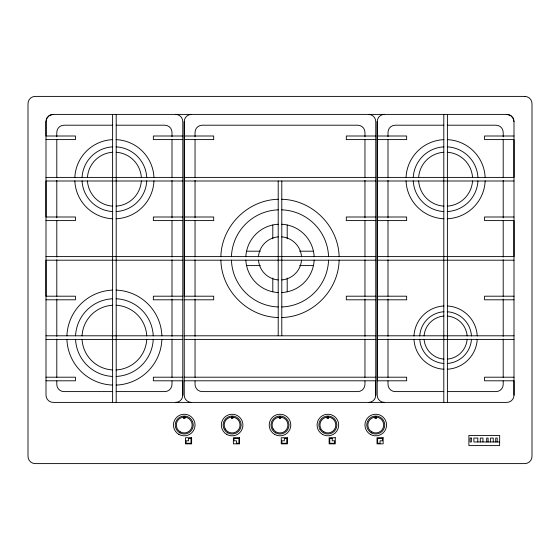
<?xml version="1.0" encoding="UTF-8"?>
<svg xmlns="http://www.w3.org/2000/svg" width="560" height="560" viewBox="0 0 560 560"><rect width="100%" height="100%" fill="white"/><g stroke="black" fill="none" stroke-linecap="round" stroke-linejoin="round"><path stroke-width="0.84" d="M175.602 402.402A7.203 7.203 0 0 0 182.798 395.199L182.798 380.8L153.349 380.8L153.349 377.202L182.798 377.202M191.443 114.401A7.203 7.203 0 0 0 184.24 121.597L184.24 296.198L213.689 296.198L213.689 299.803L184.24 299.803M368.557 402.402A7.203 7.203 0 0 0 375.76 395.199L375.76 380.8L184.24 380.8M384.398 114.401A7.203 7.203 0 0 0 377.202 121.597L377.202 380.8L406.651 380.8L406.651 377.202L377.202 377.202M514.003 395.199L514.003 121.597L513.037 117.999L510.398 115.367L506.8 114.401L53.2 114.401L49.602 115.367L46.963 117.999L45.997 121.597L45.997 395.199A7.203 7.203 0 0 0 53.2 402.402L506.8 402.402A7.203 7.203 0 0 0 514.003 395.199L514.003 380.8L484.554 380.8L484.554 377.202L514.003 377.202M497.154 441.966L497.217 438.053L495.691 438.053L495.754 441.966M499.66 441.966L499.597 445.599L468.881 445.599L468.881 435.456L499.66 435.456L499.66 441.966L473.907 441.966L473.844 438.053L477.813 438.053L477.813 441.966M220.864 256.732C221.515 226.072 247.667 199.92 278.334 199.262M339.136 260.071C338.485 290.731 312.333 316.883 281.666 317.534M112.665 125.202L64.001 125.202A7.203 7.203 0 0 0 56.798 132.398L56.798 136.759M116.137 125.202L164.801 125.202A7.203 7.203 0 0 1 171.997 132.398L171.997 136.759M443.863 125.202L395.199 125.202A7.203 7.203 0 0 0 388.003 132.398L388.003 136.759M447.335 125.202L495.999 125.202A7.203 7.203 0 0 1 503.202 132.398L503.202 136.759M182.798 136.003L153.349 136.003L153.349 139.601L182.798 139.601M184.24 136.003L213.689 136.003L213.689 139.601L184.24 139.601M375.76 136.003L346.311 136.003L346.311 139.601L375.76 139.601M377.202 136.003L406.651 136.003L406.651 139.601L377.202 139.601M514.003 136.003L484.554 136.003L484.554 139.601L514.003 139.601L514.003 177.401L377.202 177.401M45.997 139.601L75.446 139.601L75.446 136.003L45.997 136.003L45.997 121.597A7.203 7.203 0 0 1 53.2 114.401M45.997 177.401L182.798 177.401M184.24 177.401L375.76 177.401M182.798 180.999L45.997 180.999L45.997 217L75.446 217L75.446 220.598L45.997 220.598M184.24 180.999L375.76 180.999M377.202 180.999L514.003 180.999M182.798 217L153.349 217L153.349 220.598L182.798 220.598M184.24 217L213.689 217L213.689 220.598L184.24 220.598M375.76 217L346.311 217L346.311 220.598L375.76 220.598M377.202 217L406.651 217L406.651 220.598L377.202 220.598M514.003 217L484.554 217L484.554 220.598L514.003 220.598L514.003 256.599L377.202 256.599M246.652 251.202L260.351 251.202M299.649 251.202L313.348 251.202M45.997 256.599L182.798 256.599M184.24 256.599L375.76 256.599M182.798 260.197L45.997 260.197L45.997 296.198L75.446 296.198L75.446 299.803L45.997 299.803M184.24 260.197L375.76 260.197M377.202 260.197L514.003 260.197M246.652 265.601L260.351 265.601M299.649 265.601L313.348 265.601M182.798 296.198L153.349 296.198L153.349 299.803L182.798 299.803M375.76 296.198L346.311 296.198L346.311 299.803L375.76 299.803M377.202 296.198L406.651 296.198L406.651 299.803L377.202 299.803M514.003 296.198L484.554 296.198L484.554 299.803L514.003 299.803M45.997 335.797L182.798 335.797M184.24 335.797L375.76 335.797M377.202 335.797L514.003 335.797M45.997 339.402L182.798 339.402M184.24 339.402L375.76 339.402M377.202 339.402L514.003 339.402M45.997 377.202L75.446 377.202L75.446 380.8L45.997 380.8M184.24 377.202L375.76 377.202M112.665 391.601L64.001 391.601A7.203 7.203 0 0 1 56.798 384.398L56.798 380.912M116.137 391.601L164.801 391.601A7.203 7.203 0 0 0 171.997 384.398L171.997 380.912M443.863 391.601L395.199 391.601A7.203 7.203 0 0 1 388.003 384.398L388.003 380.912M447.335 391.601L495.999 391.601A7.203 7.203 0 0 0 503.202 384.398L503.202 380.912M281.666 199.262C312.333 199.92 338.485 226.072 339.136 256.732M278.334 317.534C247.667 316.883 221.515 290.731 220.864 260.071M490.63 441.966L490.567 438.053L493.248 438.053L493.248 441.966M486.738 441.966L486.668 438.053L488.103 438.053L488.103 441.966M480.34 441.966L480.277 438.053L482.958 438.053L482.958 441.966M503.202 139.377L503.202 177.744M503.202 180.355L503.202 217.854M503.202 220.472L503.202 257.089M503.202 259.707L503.202 296.331M503.202 298.949L503.202 336.441M503.202 339.059L503.202 377.426M447.398 114.401L447.398 402.402M443.8 114.401L443.8 402.402M388.003 139.377L388.003 177.744M388.003 180.355L388.003 217.854M388.003 220.472L388.003 257.089M388.003 259.707L388.003 296.331M388.003 298.949L388.003 336.441M388.003 339.059L388.003 377.426M377.202 121.597L377.202 395.199A7.203 7.203 0 0 0 384.398 402.402M375.76 395.199L375.76 121.597A7.203 7.203 0 0 0 368.557 114.401M364.959 136.759L364.959 132.398A7.203 7.203 0 0 0 357.763 125.202L202.237 125.202A7.203 7.203 0 0 0 195.041 132.398L195.041 136.759M364.959 139.377L364.959 177.744M364.959 180.355L364.959 217.854M364.959 220.472L364.959 257.089M364.959 259.707L364.959 296.331M364.959 298.949L364.959 336.441M364.959 339.059L364.959 377.426M364.959 380.912L364.959 384.398A7.203 7.203 0 0 1 357.763 391.601L202.237 391.601A7.203 7.203 0 0 1 195.041 384.398L195.041 380.912M287.203 225.05L287.203 238.756M287.203 278.047L287.203 291.753M281.799 180.999L281.799 335.797M278.201 180.999L278.201 335.797M272.797 225.05L272.797 238.756M272.797 278.047L272.797 291.753M195.041 139.377L195.041 177.744M195.041 180.355L195.041 217.854M195.041 220.472L195.041 257.089M195.041 259.707L195.041 296.331M195.041 298.949L195.041 336.441M195.041 339.059L195.041 377.426M184.24 121.597L184.24 395.199A7.203 7.203 0 0 0 191.443 402.402M182.798 395.199L182.798 121.597A7.203 7.203 0 0 0 175.602 114.401M171.997 139.377L171.997 177.744M171.997 180.355L171.997 217.854M171.997 220.472L171.997 257.089M171.997 259.707L171.997 296.331M171.997 298.949L171.997 336.441M171.997 339.059L171.997 377.426M116.2 114.401L116.2 402.402M112.602 114.401L112.602 402.402M56.798 139.377L56.798 177.744M56.798 180.355L56.798 217.854M56.798 220.472L56.798 257.089M56.798 259.707L56.798 296.331M56.798 298.949L56.798 336.441M56.798 339.059L56.798 377.426M506.8 114.401A7.203 7.203 0 0 1 514.003 121.597M153.965 180.838A39.599 39.599 0 0 1 116.039 218.764M112.756 218.764A39.599 39.599 0 0 1 74.837 180.838M74.837 177.562A39.599 39.599 0 0 1 112.756 139.636M116.039 139.636A39.599 39.599 0 0 1 153.965 177.562M146.755 180.88A32.403 32.403 0 0 1 116.081 211.554M112.721 211.554A32.403 32.403 0 0 1 82.047 180.88M82.047 177.52A32.403 32.403 0 0 1 112.721 146.846M116.081 146.846A32.403 32.403 0 0 1 146.755 177.52M141.351 180.88A26.999 26.999 0 0 1 116.081 206.15M112.721 206.15A26.999 26.999 0 0 1 87.451 180.88M87.451 177.52A26.999 26.999 0 0 1 112.721 152.25M116.081 152.25A26.999 26.999 0 0 1 141.351 177.52M477.953 180.88A32.403 32.403 0 0 1 447.279 211.554M443.919 211.554A32.403 32.403 0 0 1 413.245 180.88M413.245 177.52A32.403 32.403 0 0 1 443.919 146.846M447.279 146.846A32.403 32.403 0 0 1 477.953 177.52M485.163 180.838A39.599 39.599 0 0 1 447.244 218.764M443.961 218.764A39.599 39.599 0 0 1 406.035 180.838M406.035 177.562A39.599 39.599 0 0 1 443.961 139.636M447.244 139.636A39.599 39.599 0 0 1 485.163 177.562M301.532 260.085A21.602 21.602 0 0 1 281.687 279.937M278.313 279.937A21.602 21.602 0 0 1 258.468 260.085M258.468 256.718A21.602 21.602 0 0 1 278.313 236.866M281.687 236.866A21.602 21.602 0 0 1 301.532 256.718M472.549 180.88A26.999 26.999 0 0 1 447.279 206.15M443.919 206.15A26.999 26.999 0 0 1 418.649 180.88M418.649 177.52A26.999 26.999 0 0 1 443.919 152.25M447.279 152.25A26.999 26.999 0 0 1 472.549 177.52M477.239 339.241A31.682 31.682 0 0 1 447.244 369.236M443.954 369.236A31.682 31.682 0 0 1 413.966 339.241M413.966 335.958A31.682 31.682 0 0 1 443.954 305.963M447.244 305.963A31.682 31.682 0 0 1 477.239 335.958M471.471 339.213A25.921 25.921 0 0 1 447.216 363.468M443.982 363.468A25.921 25.921 0 0 1 419.727 339.213M419.727 335.986A25.921 25.921 0 0 1 443.982 311.731M447.216 311.731A25.921 25.921 0 0 1 471.471 335.986M467.131 339.283A21.602 21.602 0 0 1 447.286 359.135M443.919 359.135A21.602 21.602 0 0 1 424.067 339.283M424.067 335.916A21.602 21.602 0 0 1 443.919 316.064M447.286 316.064A21.602 21.602 0 0 1 467.131 335.916M161.889 339.339A47.523 47.523 0 0 1 116.137 385.091M112.665 385.091A47.523 47.523 0 0 1 66.913 339.339M66.913 335.867A47.523 47.523 0 0 1 112.665 290.115M116.137 290.115A47.523 47.523 0 0 1 161.889 335.867M153.244 339.325A38.878 38.878 0 0 1 116.13 376.439M112.672 376.439A38.878 38.878 0 0 1 75.558 339.325M75.558 335.874A38.878 38.878 0 0 1 112.672 298.76M116.13 298.76A38.878 38.878 0 0 1 153.244 335.874M146.755 339.283A32.403 32.403 0 0 1 116.081 369.957M112.721 369.957A32.403 32.403 0 0 1 82.047 339.283M82.047 335.923A32.403 32.403 0 0 1 112.721 305.242M116.081 305.242A32.403 32.403 0 0 1 146.755 335.923M328.573 260.078A48.601 48.601 0 0 1 281.68 306.971M278.32 306.971A48.601 48.601 0 0 1 231.427 260.078M231.427 256.725A48.601 48.601 0 0 1 278.32 209.832M281.68 209.832A48.601 48.601 0 0 1 328.573 256.725M314.16 260.036A34.202 34.202 0 0 1 281.638 292.558M278.362 292.558A34.202 34.202 0 0 1 245.84 260.036M245.84 256.767A34.202 34.202 0 0 1 278.362 224.238M281.638 224.238A34.202 34.202 0 0 1 314.16 256.767M524.797 96.397L35.203 96.397A7.203 7.203 0 0 0 28 103.6L28 456.4A7.203 7.203 0 0 0 35.203 463.603L524.797 463.603A7.203 7.203 0 0 0 532 456.4L532 103.6A7.203 7.203 0 0 0 524.797 96.397M184.961 417.102L183.519 417.102L183.519 418.544L184.961 418.544L184.961 417.102M232.841 417.102L231.399 417.102L231.399 418.544L232.841 418.544L232.841 417.102M280.721 417.102L279.279 417.102L279.279 418.544L280.721 418.544L280.721 417.102M328.601 417.102L327.159 417.102L327.159 418.544L328.601 418.544L328.601 417.102M376.481 417.102L375.039 417.102L375.039 418.544L376.481 418.544L376.481 417.102M191.625 437.745L185.5 437.745L185.5 443.863L191.625 443.863L191.625 437.745M239.505 437.745L233.38 437.745L233.38 443.863L239.505 443.863L239.505 437.745M287.385 437.745L281.26 437.745L281.26 443.863L287.385 443.863L287.385 437.745M335.265 437.745L329.14 437.745L329.14 443.863L335.265 443.863L335.265 437.745M383.145 437.745L377.02 437.745L377.02 443.863L383.145 443.863L383.145 437.745M471.38 438.053L470.05 438.053L470.113 441.966L471.38 441.966L471.38 438.053M191.009 438.361L188.566 438.361L188.566 440.804L186.116 440.804L186.116 443.254L191.009 443.254L191.009 438.361M238.889 438.361L233.996 438.361L233.996 440.804L236.446 440.804L236.446 443.254L238.889 443.254L238.889 438.361M286.769 438.361L284.326 438.361L284.326 440.804L281.876 440.804L281.876 443.254L286.769 443.254L286.769 438.361M332.206 438.361L329.756 438.361L329.756 443.254L334.649 443.254L334.649 440.804L332.206 440.804L332.206 438.361M382.529 438.361L377.636 438.361L377.636 443.254L380.086 443.254L380.086 440.804L382.529 440.804L382.529 438.361M180.278 431.879A7.917 7.917 0 0 0 192.157 425.019A7.917 7.917 0 0 0 180.278 418.166A7.917 7.917 0 0 0 180.278 431.879M179.739 432.817A9.002 9.002 0 0 0 193.242 425.019A9.002 9.002 0 0 0 179.739 417.228A9.002 9.002 0 0 0 179.739 432.817M273.14 428.981A7.917 7.917 0 0 0 286.86 428.981A7.917 7.917 0 0 0 280 417.102A7.917 7.917 0 0 0 273.14 428.981M275.499 432.817A9.002 9.002 0 0 0 289.002 425.019A9.002 9.002 0 0 0 275.499 417.228A9.002 9.002 0 0 0 275.499 432.817M274.603 434.378A10.801 10.801 0 0 0 290.801 425.019A10.801 10.801 0 0 0 274.603 415.667A10.801 10.801 0 0 0 274.603 434.378M178.843 434.378A10.801 10.801 0 0 0 195.041 425.019A10.801 10.801 0 0 0 178.843 415.667A10.801 10.801 0 0 0 178.843 434.378M225.26 428.981A7.917 7.917 0 0 0 238.98 428.981A7.917 7.917 0 0 0 232.12 417.102A7.917 7.917 0 0 0 225.26 428.981M227.619 432.817A9.002 9.002 0 0 0 241.122 425.019A9.002 9.002 0 0 0 227.619 417.228A9.002 9.002 0 0 0 227.619 432.817M226.723 434.378A10.801 10.801 0 0 0 242.921 425.019A10.801 10.801 0 0 0 226.723 415.667A10.801 10.801 0 0 0 226.723 434.378M371.798 431.879A7.917 7.917 0 0 0 383.677 425.019A7.917 7.917 0 0 0 371.798 418.166A7.917 7.917 0 0 0 371.798 431.879M371.259 432.817A9.002 9.002 0 0 0 384.762 425.019A9.002 9.002 0 0 0 371.259 417.228A9.002 9.002 0 0 0 371.259 432.817M370.363 434.378A10.801 10.801 0 0 0 386.561 425.019A10.801 10.801 0 0 0 370.363 415.667A10.801 10.801 0 0 0 370.363 434.378M323.918 431.879A7.917 7.917 0 0 0 335.797 425.019A7.917 7.917 0 0 0 323.918 418.166A7.917 7.917 0 0 0 323.918 431.879M320.089 429.52A9.002 9.002 0 0 0 335.671 429.52A9.002 9.002 0 0 0 327.88 416.024A9.002 9.002 0 0 0 320.089 429.52M322.483 434.378A10.801 10.801 0 0 0 338.681 425.019A10.801 10.801 0 0 0 322.483 415.667A10.801 10.801 0 0 0 322.483 434.378"/></g></svg>
